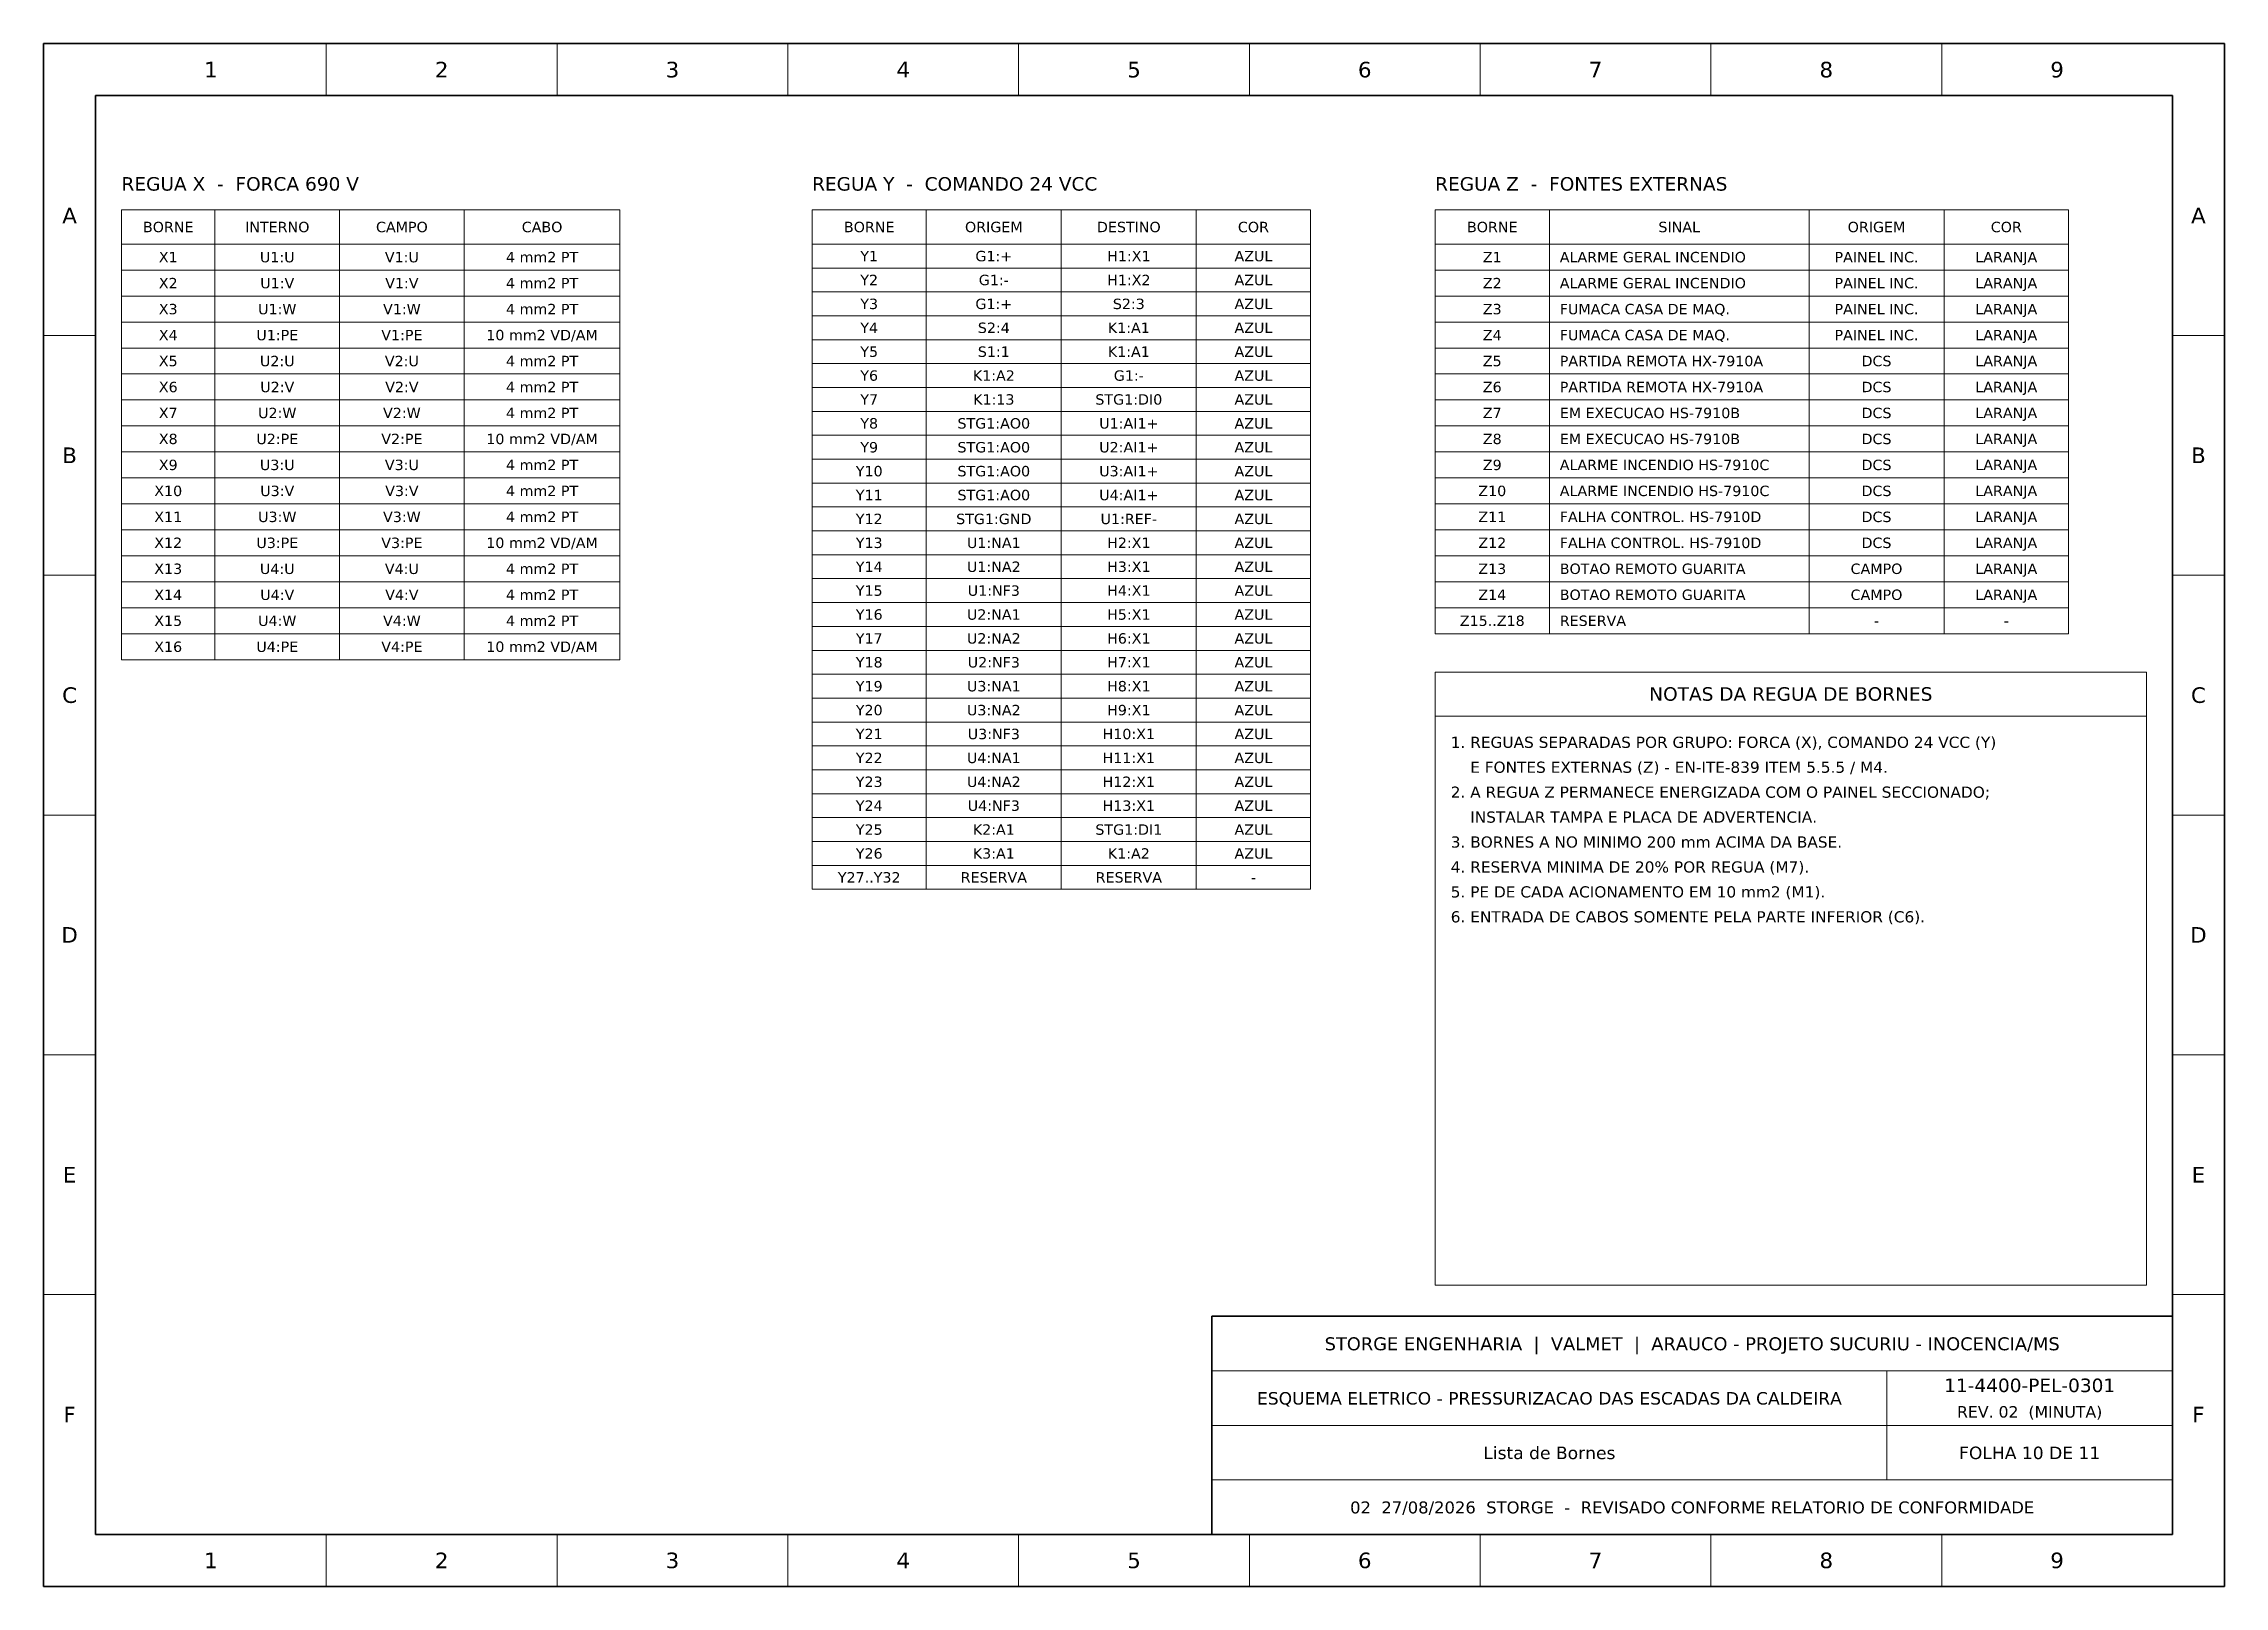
# Model space of a CAD drawing. Header units: millimetres. Extents: x 0 to 420, y 0 to 297.
import ezdxf
from ezdxf.enums import TextEntityAlignment as Align

# ---------------------------------------------------------------- set-up
doc = ezdxf.new("R2010")
doc.units = ezdxf.units.MM
doc.header["$LTSCALE"] = 4
for name, color, linetype in [('CARIMBO', 7, 'Continuous'), ('MOLDURA', 8, 'Continuous'), ('NOTAS', 7, 'Continuous'), ('TEXTO', 7, 'Continuous')]:
    doc.layers.add(name, color=color, linetype=linetype)
doc.styles.add('TXT', font='DejaVuSans.ttf')

msp = doc.modelspace()

# ---------------------------------------------------------------- linework, layer by layer
at = {"layer": 'CARIMBO', "lineweight": 18}
for p, q in [((225, 41.5), (410, 41.5)), ((355, 20.5), (355, 41.5)), ((225, 31), (410, 31)), ((225, 20.5), (410, 20.5))]:
    msp.add_line(p, q, dxfattribs=at)
at = {"layer": 'CARIMBO', "lineweight": 35}
msp.add_lwpolyline([(225, 10), (410, 10), (410, 52), (225, 52)], close=True, dxfattribs=at)
at = {"layer": 'MOLDURA', "lineweight": 18}
for p, q in [((54.44, 287), (54.44, 297)), ((98.89, 287), (98.89, 297)), ((143.33, 287), (143.33, 297)), ((187.78, 287), (187.78, 297)), ((232.22, 287), (232.22, 297)), ((276.67, 287), (276.67, 297)), ((321.11, 287), (321.11, 297)), ((365.56, 287), (365.56, 297)), ((33, 178.4), (33, 265)), ((57, 178.4), (57, 265)), ((81, 178.4), (81, 265)), ((170, 134.2), (170, 265)), ((196, 134.2), (196, 265)), ((222, 134.2), (222, 265)), ((290, 183.4), (290, 265)), ((340, 183.4), (340, 265)), ((366, 183.4), (366, 265)), ((15, 258.4), (111, 258.4)), ((148, 258.4), (244, 258.4)), ((268, 258.4), (390, 258.4)), ((0, 240.83), (10, 240.83)), ((410, 240.83), (420, 240.83)), ((0, 194.67), (10, 194.67)), ((410, 194.67), (420, 194.67)), ((268, 167.5), (405, 167.5)), ((0, 148.5), (10, 148.5)), ((410, 148.5), (420, 148.5)), ((0, 102.33), (10, 102.33)), ((410, 102.33), (420, 102.33)), ((0, 56.17), (10, 56.17)), ((410, 56.17), (420, 56.17)), ((54.44, 0), (54.44, 10)), ((98.89, 0), (98.89, 10)), ((143.33, 0), (143.33, 10)), ((187.78, 0), (187.78, 10)), ((232.22, 0), (232.22, 10)), ((276.67, 0), (276.67, 10)), ((321.11, 0), (321.11, 10)), ((365.56, 0), (365.56, 10))]:
    msp.add_line(p, q, dxfattribs=at)
at = {"layer": 'MOLDURA', "lineweight": 13}
for p, q in [((15, 253.4), (111, 253.4)), ((148, 253.8), (244, 253.8)), ((268, 253.4), (390, 253.4)), ((15, 248.4), (111, 248.4)), ((148, 249.2), (244, 249.2)), ((268, 248.4), (390, 248.4)), ((148, 244.6), (244, 244.6)), ((15, 243.4), (111, 243.4)), ((148, 240), (244, 240)), ((268, 243.4), (390, 243.4)), ((15, 238.4), (111, 238.4)), ((148, 235.4), (244, 235.4)), ((268, 238.4), (390, 238.4)), ((15, 233.4), (111, 233.4)), ((268, 233.4), (390, 233.4)), ((15, 228.4), (111, 228.4)), ((148, 230.8), (244, 230.8)), ((268, 228.4), (390, 228.4)), ((15, 223.4), (111, 223.4)), ((148, 226.2), (244, 226.2)), ((268, 223.4), (390, 223.4)), ((148, 221.6), (244, 221.6)), ((15, 218.4), (111, 218.4)), ((148, 217), (244, 217)), ((268, 218.4), (390, 218.4)), ((15, 213.4), (111, 213.4)), ((148, 212.4), (244, 212.4)), ((268, 213.4), (390, 213.4)), ((15, 208.4), (111, 208.4)), ((148, 207.8), (244, 207.8)), ((268, 208.4), (390, 208.4)), ((15, 203.4), (111, 203.4)), ((148, 203.2), (244, 203.2)), ((268, 203.4), (390, 203.4)), ((15, 198.4), (111, 198.4)), ((148, 198.6), (244, 198.6)), ((268, 198.4), (390, 198.4)), ((15, 193.4), (111, 193.4)), ((148, 194), (244, 194)), ((268, 193.4), (390, 193.4)), ((148, 189.4), (244, 189.4)), ((15, 188.4), (111, 188.4)), ((268, 188.4), (390, 188.4)), ((15, 183.4), (111, 183.4)), ((148, 184.8), (244, 184.8)), ((148, 180.2), (244, 180.2)), ((148, 175.6), (244, 175.6)), ((148, 171), (244, 171)), ((148, 166.4), (244, 166.4)), ((148, 161.8), (244, 161.8)), ((148, 157.2), (244, 157.2)), ((148, 152.6), (244, 152.6)), ((148, 148), (244, 148)), ((148, 143.4), (244, 143.4)), ((148, 138.8), (244, 138.8))]:
    msp.add_line(p, q, dxfattribs=at)
at = {"layer": 'MOLDURA', "lineweight": 35}
for points in [[(0, 0), (420, 0), (420, 297), (0, 297)], [(10, 10), (410, 10), (410, 287), (10, 287)]]:
    msp.add_lwpolyline(points, close=True, dxfattribs=at)
at = {"layer": 'MOLDURA', "lineweight": 18}
for points in [[(15, 178.4), (111, 178.4), (111, 265), (15, 265)], [(148, 134.2), (244, 134.2), (244, 265), (148, 265)], [(268, 183.4), (390, 183.4), (390, 265), (268, 265)], [(268, 58), (405, 58), (405, 176), (268, 176)]]:
    msp.add_lwpolyline(points, close=True, dxfattribs=at)

# ---------------------------------------------------------------- texts
at = {"layer": 'CARIMBO', "style": 'TXT'}
for s, height, p in [('STORGE ENGENHARIA  |  VALMET  |  ARAUCO - PROJETO SUCURIU - INOCENCIA/MS', 2.5, (317.5, 46.7)), ('11-4400-PEL-0301', 2.6, (382.5, 38.7)), ('ESQUEMA ELETRICO - PRESSURIZACAO DAS ESCADAS DA CALDEIRA', 2.4, (290, 36.2)), ('REV. 02  (MINUTA)', 2.2, (382.5, 33.6)), ('Lista de Bornes', 2.4, (290, 25.7)), ('FOLHA 10 DE 11', 2.4, (382.5, 25.7)), ('02  27/08/2026  STORGE  -  REVISADO CONFORME RELATORIO DE CONFORMIDADE', 2.3, (317.5, 15.2))]:
    msp.add_text(s, height=height, dxfattribs=at).set_placement(p, align=Align.MIDDLE_CENTER)
at = {"layer": 'MOLDURA', "style": 'TXT'}
for s, p in [('1', (32.22, 292)), ('2', (76.67, 292)), ('3', (121.11, 292)), ('4', (165.56, 292)), ('5', (210, 292)), ('6', (254.44, 292)), ('7', (298.89, 292)), ('8', (343.33, 292)), ('9', (387.78, 292)), ('A', (5, 263.92)), ('A', (415, 263.92)), ('B', (5, 217.75)), ('B', (415, 217.75)), ('C', (5, 171.58)), ('C', (415, 171.58)), ('D', (5, 125.42)), ('D', (415, 125.42)), ('E', (5, 79.25)), ('E', (415, 79.25)), ('F', (5, 33.08)), ('F', (415, 33.08)), ('1', (32.22, 5)), ('2', (76.67, 5)), ('3', (121.11, 5)), ('4', (165.56, 5)), ('5', (210, 5)), ('6', (254.44, 5)), ('7', (298.89, 5)), ('8', (343.33, 5)), ('9', (387.78, 5))]:
    msp.add_text(s, height=3, dxfattribs=at).set_placement(p, align=Align.MIDDLE_CENTER)
at = {"layer": 'NOTAS', "style": 'TXT'}
for s, p in [('1. REGUAS SEPARADAS POR GRUPO: FORCA (X), COMANDO 24 VCC (Y)', (271, 162.5)), ('    E FONTES EXTERNAS (Z) - EN-ITE-839 ITEM 5.5.5 / M4.', (271, 157.7)), ('2. A REGUA Z PERMANECE ENERGIZADA COM O PAINEL SECCIONADO;', (271, 152.9)), ('    INSTALAR TAMPA E PLACA DE ADVERTENCIA.', (271, 148.1)), ('3. BORNES A NO MINIMO 200 mm ACIMA DA BASE.', (271, 143.3)), ('4. RESERVA MINIMA DE 20% POR REGUA (M7).', (271, 138.5)), ('5. PE DE CADA ACIONAMENTO EM 10 mm2 (M1).', (271, 133.7)), ('6. ENTRADA DE CABOS SOMENTE PELA PARTE INFERIOR (C6).', (271, 128.9))]:
    msp.add_text(s, height=2.15, dxfattribs=at).set_placement(p, align=Align.MIDDLE_LEFT)
at = {"layer": 'TEXTO', "style": 'TXT'}
for s, height, p in [('REGUA X  -  FORCA 690 V', 2.6, (15, 270)), ('REGUA Y  -  COMANDO 24 VCC', 2.6, (148, 270)), ('REGUA Z  -  FONTES EXTERNAS', 2.6, (268, 270)), ('ALARME GERAL INCENDIO', 2, (292, 255.9)), ('ALARME GERAL INCENDIO', 2, (292, 250.9)), ('FUMACA CASA DE MAQ.', 2, (292, 245.9)), ('FUMACA CASA DE MAQ.', 2, (292, 240.9)), ('PARTIDA REMOTA HX-7910A', 2, (292, 235.9)), ('PARTIDA REMOTA HX-7910A', 2, (292, 230.9)), ('EM EXECUCAO HS-7910B', 2, (292, 225.9)), ('EM EXECUCAO HS-7910B', 2, (292, 220.9)), ('ALARME INCENDIO HS-7910C', 2, (292, 215.9)), ('ALARME INCENDIO HS-7910C', 2, (292, 210.9)), ('FALHA CONTROL. HS-7910D', 2, (292, 205.9)), ('FALHA CONTROL. HS-7910D', 2, (292, 200.9)), ('BOTAO REMOTO GUARITA', 2, (292, 195.9)), ('BOTAO REMOTO GUARITA', 2, (292, 190.9)), ('RESERVA', 2, (292, 185.9))]:
    msp.add_text(s, height=height, dxfattribs=at).set_placement(p, align=Align.MIDDLE_LEFT)
for s, height, p in [('BORNE', 2, (24, 261.7)), ('INTERNO', 2, (45, 261.7)), ('CAMPO', 2, (69, 261.7)), ('CABO', 2, (96, 261.7)), ('BORNE', 2, (159, 261.7)), ('ORIGEM', 2, (183, 261.7)), ('DESTINO', 2, (209, 261.7)), ('COR', 2, (233, 261.7)), ('BORNE', 2, (279, 261.7)), ('SINAL', 2, (315, 261.7)), ('ORIGEM', 2, (353, 261.7)), ('COR', 2, (378, 261.7)), ('X1', 2, (24, 255.9)), ('U1:U', 2, (45, 255.9)), ('V1:U', 2, (69, 255.9)), ('4 mm2 PT', 2, (96, 255.9)), ('Y1', 2, (159, 256.1)), ('G1:+', 2, (183, 256.1)), ('H1:X1', 2, (209, 256.1)), ('AZUL', 2, (233, 256.1)), ('Z1', 2, (279, 255.9)), ('PAINEL INC.', 2, (353, 255.9)), ('LARANJA', 2, (378, 255.9)), ('Y2', 2, (159, 251.5)), ('G1:-', 2, (183, 251.5)), ('H1:X2', 2, (209, 251.5)), ('AZUL', 2, (233, 251.5)), ('X2', 2, (24, 250.9)), ('U1:V', 2, (45, 250.9)), ('V1:V', 2, (69, 250.9)), ('4 mm2 PT', 2, (96, 250.9)), ('Y3', 2, (159, 246.9)), ('G1:+', 2, (183, 246.9)), ('S2:3', 2, (209, 246.9)), ('AZUL', 2, (233, 246.9)), ('Z2', 2, (279, 250.9)), ('PAINEL INC.', 2, (353, 250.9)), ('LARANJA', 2, (378, 250.9)), ('X3', 2, (24, 245.9)), ('U1:W', 2, (45, 245.9)), ('V1:W', 2, (69, 245.9)), ('4 mm2 PT', 2, (96, 245.9)), ('Z3', 2, (279, 245.9)), ('PAINEL INC.', 2, (353, 245.9)), ('LARANJA', 2, (378, 245.9)), ('X4', 2, (24, 240.9)), ('U1:PE', 2, (45, 240.9)), ('V1:PE', 2, (69, 240.9)), ('10 mm2 VD/AM', 2, (96, 240.9)), ('Y4', 2, (159, 242.3)), ('S2:4', 2, (183, 242.3)), ('K1:A1', 2, (209, 242.3)), ('AZUL', 2, (233, 242.3)), ('Z4', 2, (279, 240.9)), ('PAINEL INC.', 2, (353, 240.9)), ('LARANJA', 2, (378, 240.9)), ('X5', 2, (24, 235.9)), ('U2:U', 2, (45, 235.9)), ('V2:U', 2, (69, 235.9)), ('4 mm2 PT', 2, (96, 235.9)), ('Y5', 2, (159, 237.7)), ('S1:1', 2, (183, 237.7)), ('K1:A1', 2, (209, 237.7)), ('AZUL', 2, (233, 237.7)), ('Z5', 2, (279, 235.9)), ('DCS', 2, (353, 235.9)), ('LARANJA', 2, (378, 235.9)), ('X6', 2, (24, 230.9)), ('U2:V', 2, (45, 230.9)), ('V2:V', 2, (69, 230.9)), ('4 mm2 PT', 2, (96, 230.9)), ('Y6', 2, (159, 233.1)), ('K1:A2', 2, (183, 233.1)), ('G1:-', 2, (209, 233.1)), ('AZUL', 2, (233, 233.1)), ('Z6', 2, (279, 230.9)), ('DCS', 2, (353, 230.9)), ('LARANJA', 2, (378, 230.9)), ('X7', 2, (24, 225.9)), ('U2:W', 2, (45, 225.9)), ('V2:W', 2, (69, 225.9)), ('4 mm2 PT', 2, (96, 225.9)), ('Y7', 2, (159, 228.5)), ('K1:13', 2, (183, 228.5)), ('STG1:DI0', 2, (209, 228.5)), ('AZUL', 2, (233, 228.5)), ('Z7', 2, (279, 225.9)), ('DCS', 2, (353, 225.9)), ('LARANJA', 2, (378, 225.9)), ('Y8', 2, (159, 223.9)), ('STG1:AO0', 2, (183, 223.9)), ('U1:AI1+', 2, (209, 223.9)), ('AZUL', 2, (233, 223.9)), ('X8', 2, (24, 220.9)), ('U2:PE', 2, (45, 220.9)), ('V2:PE', 2, (69, 220.9)), ('10 mm2 VD/AM', 2, (96, 220.9)), ('Y9', 2, (159, 219.3)), ('STG1:AO0', 2, (183, 219.3)), ('U2:AI1+', 2, (209, 219.3)), ('AZUL', 2, (233, 219.3)), ('Z8', 2, (279, 220.9)), ('DCS', 2, (353, 220.9)), ('LARANJA', 2, (378, 220.9)), ('X9', 2, (24, 215.9)), ('U3:U', 2, (45, 215.9)), ('V3:U', 2, (69, 215.9)), ('4 mm2 PT', 2, (96, 215.9)), ('Y10', 2, (159, 214.7)), ('STG1:AO0', 2, (183, 214.7)), ('U3:AI1+', 2, (209, 214.7)), ('AZUL', 2, (233, 214.7)), ('Z9', 2, (279, 215.9)), ('DCS', 2, (353, 215.9)), ('LARANJA', 2, (378, 215.9)), ('X10', 2, (24, 210.9)), ('U3:V', 2, (45, 210.9)), ('V3:V', 2, (69, 210.9)), ('4 mm2 PT', 2, (96, 210.9)), ('Y11', 2, (159, 210.1)), ('STG1:AO0', 2, (183, 210.1)), ('U4:AI1+', 2, (209, 210.1)), ('AZUL', 2, (233, 210.1)), ('Z10', 2, (279, 210.9)), ('DCS', 2, (353, 210.9)), ('LARANJA', 2, (378, 210.9)), ('X11', 2, (24, 205.9)), ('U3:W', 2, (45, 205.9)), ('V3:W', 2, (69, 205.9)), ('4 mm2 PT', 2, (96, 205.9)), ('Y12', 2, (159, 205.5)), ('STG1:GND', 2, (183, 205.5)), ('U1:REF-', 2, (209, 205.5)), ('AZUL', 2, (233, 205.5)), ('Z11', 2, (279, 205.9)), ('DCS', 2, (353, 205.9)), ('LARANJA', 2, (378, 205.9)), ('X12', 2, (24, 200.9)), ('U3:PE', 2, (45, 200.9)), ('V3:PE', 2, (69, 200.9)), ('10 mm2 VD/AM', 2, (96, 200.9)), ('Y13', 2, (159, 200.9)), ('U1:NA1', 2, (183, 200.9)), ('H2:X1', 2, (209, 200.9)), ('AZUL', 2, (233, 200.9)), ('Z12', 2, (279, 200.9)), ('DCS', 2, (353, 200.9)), ('LARANJA', 2, (378, 200.9)), ('X13', 2, (24, 195.9)), ('U4:U', 2, (45, 195.9)), ('V4:U', 2, (69, 195.9)), ('4 mm2 PT', 2, (96, 195.9)), ('Y14', 2, (159, 196.3)), ('U1:NA2', 2, (183, 196.3)), ('H3:X1', 2, (209, 196.3)), ('AZUL', 2, (233, 196.3)), ('Z13', 2, (279, 195.9)), ('CAMPO', 2, (353, 195.9)), ('LARANJA', 2, (378, 195.9)), ('X14', 2, (24, 190.9)), ('U4:V', 2, (45, 190.9)), ('V4:V', 2, (69, 190.9)), ('4 mm2 PT', 2, (96, 190.9)), ('Y15', 2, (159, 191.7)), ('U1:NF3', 2, (183, 191.7)), ('H4:X1', 2, (209, 191.7)), ('AZUL', 2, (233, 191.7)), ('Z14', 2, (279, 190.9)), ('CAMPO', 2, (353, 190.9)), ('LARANJA', 2, (378, 190.9)), ('X15', 2, (24, 185.9)), ('U4:W', 2, (45, 185.9)), ('V4:W', 2, (69, 185.9)), ('4 mm2 PT', 2, (96, 185.9)), ('Y16', 2, (159, 187.1)), ('U2:NA1', 2, (183, 187.1)), ('H5:X1', 2, (209, 187.1)), ('AZUL', 2, (233, 187.1)), ('Z15..Z18', 2, (279, 185.9)), ('-', 2, (353, 185.9)), ('-', 2, (378, 185.9)), ('X16', 2, (24, 180.9)), ('U4:PE', 2, (45, 180.9)), ('V4:PE', 2, (69, 180.9)), ('10 mm2 VD/AM', 2, (96, 180.9)), ('Y17', 2, (159, 182.5)), ('U2:NA2', 2, (183, 182.5)), ('H6:X1', 2, (209, 182.5)), ('AZUL', 2, (233, 182.5)), ('Y18', 2, (159, 177.9)), ('U2:NF3', 2, (183, 177.9)), ('H7:X1', 2, (209, 177.9)), ('AZUL', 2, (233, 177.9)), ('Y19', 2, (159, 173.3)), ('U3:NA1', 2, (183, 173.3)), ('H8:X1', 2, (209, 173.3)), ('AZUL', 2, (233, 173.3)), ('NOTAS DA REGUA DE BORNES', 2.6, (336.5, 171.8)), ('Y20', 2, (159, 168.7)), ('U3:NA2', 2, (183, 168.7)), ('H9:X1', 2, (209, 168.7)), ('AZUL', 2, (233, 168.7)), ('Y21', 2, (159, 164.1)), ('U3:NF3', 2, (183, 164.1)), ('H10:X1', 2, (209, 164.1)), ('AZUL', 2, (233, 164.1)), ('Y22', 2, (159, 159.5)), ('U4:NA1', 2, (183, 159.5)), ('H11:X1', 2, (209, 159.5)), ('AZUL', 2, (233, 159.5)), ('Y23', 2, (159, 154.9)), ('U4:NA2', 2, (183, 154.9)), ('H12:X1', 2, (209, 154.9)), ('AZUL', 2, (233, 154.9)), ('Y24', 2, (159, 150.3)), ('U4:NF3', 2, (183, 150.3)), ('H13:X1', 2, (209, 150.3)), ('AZUL', 2, (233, 150.3)), ('Y25', 2, (159, 145.7)), ('K2:A1', 2, (183, 145.7)), ('STG1:DI1', 2, (209, 145.7)), ('AZUL', 2, (233, 145.7)), ('Y26', 2, (159, 141.1)), ('K3:A1', 2, (183, 141.1)), ('K1:A2', 2, (209, 141.1)), ('AZUL', 2, (233, 141.1)), ('Y27..Y32', 2, (159, 136.5)), ('RESERVA', 2, (183, 136.5)), ('RESERVA', 2, (209, 136.5)), ('-', 2, (233, 136.5))]:
    msp.add_text(s, height=height, dxfattribs=at).set_placement(p, align=Align.MIDDLE_CENTER)

doc.saveas('drawing.dxf')
